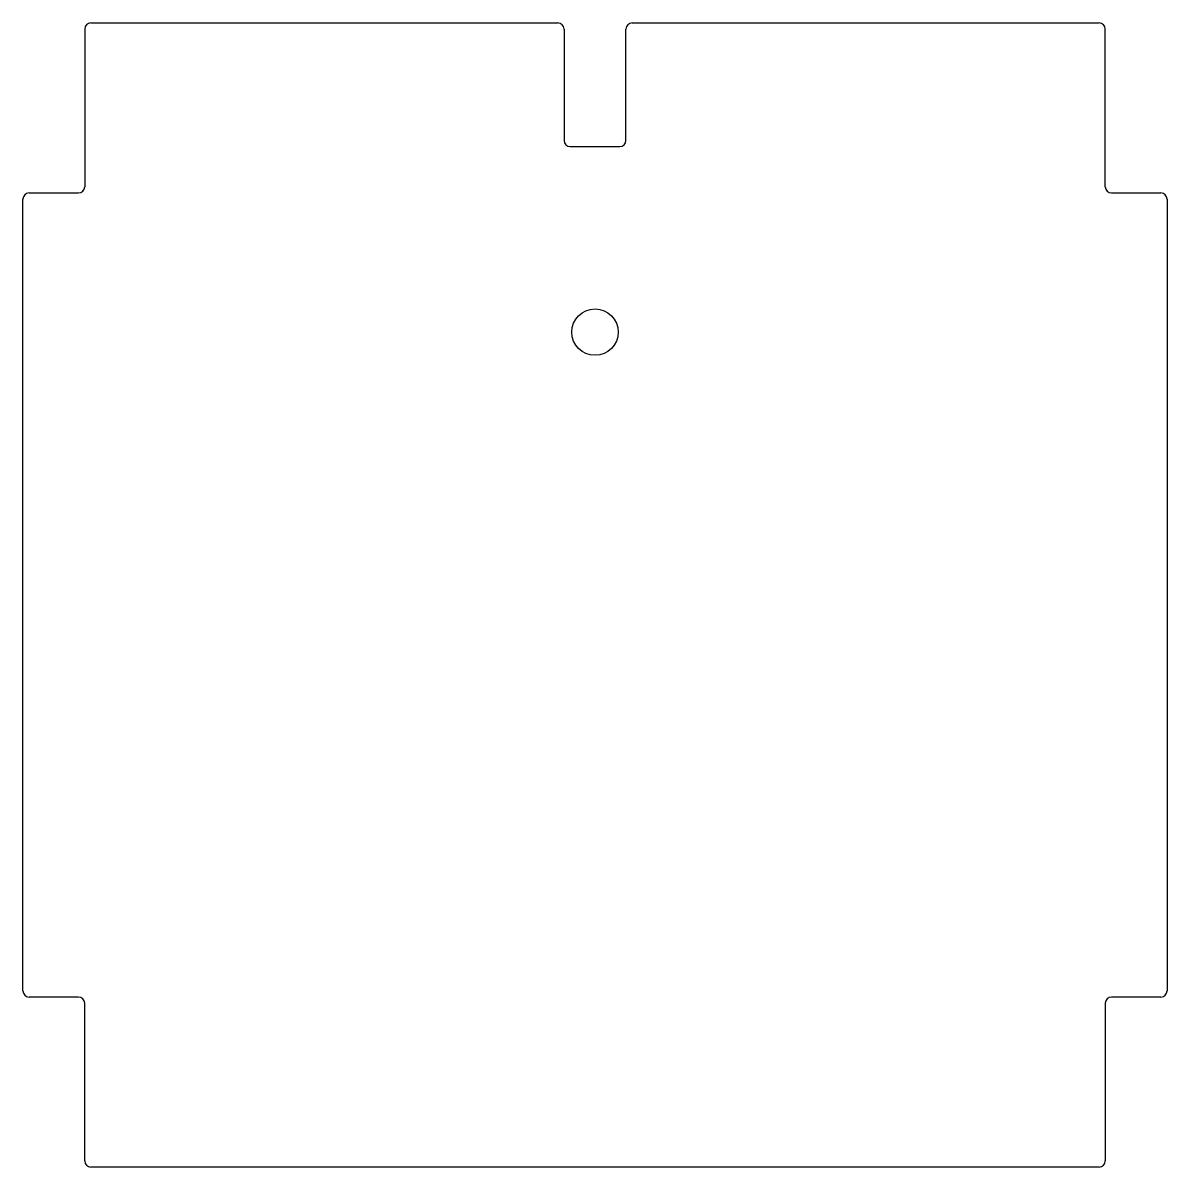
# Model space of a CAD drawing. Extents: x 0 to 370, y 0 to 370.
import ezdxf

# ---------------------------------------------------------------- set-up
doc = ezdxf.new("R2010")
doc.units = 0
doc.layers.add('Sketch001', color=7, linetype='CONTINUOUS')

msp = doc.modelspace()

# ---------------------------------------------------------------- linework, layer by layer
at = {"layer": 'Sketch001'}
for p, q in [((22, 370), (173, 370)), ((197, 370), (348, 370)), ((20, 368), (20, 317)), ((175, 368), (175, 332)), ((195, 332), (195, 368)), ((350, 317), (350, 368)), ((177, 330), (193, 330)), ((2, 315), (18, 315)), ((352, 315), (368, 315)), ((0, 57), (0, 313)), ((370, 313), (370, 57)), ((18, 55), (2, 55)), ((20, 2), (20, 53)), ((350, 53), (350, 2)), ((368, 55), (352, 55)), ((348, 0), (22, 0))]:
    msp.add_line(p, q, dxfattribs=at)
msp.add_circle((185, 270), 7.5, dxfattribs=at)
for centre, start, end in [((22, 368), 90, 180), ((173, 368), 0, 90), ((197, 368), 90, 180), ((348, 368), 0, 90), ((177, 332), 180, -90), ((193, 332), -90, 0), ((2, 313), 90, 180), ((18, 317), -90, 0), ((352, 317), 180, -90), ((368, 313), 0, 90), ((2, 57), 180, -90), ((368, 57), -90, 0), ((18, 53), 0, 90), ((352, 53), 90, 180), ((22, 2), 180, -90), ((348, 2), -90, 0)]:
    msp.add_arc(centre, 2, start, end, dxfattribs=at)

doc.saveas('drawing.dxf')
